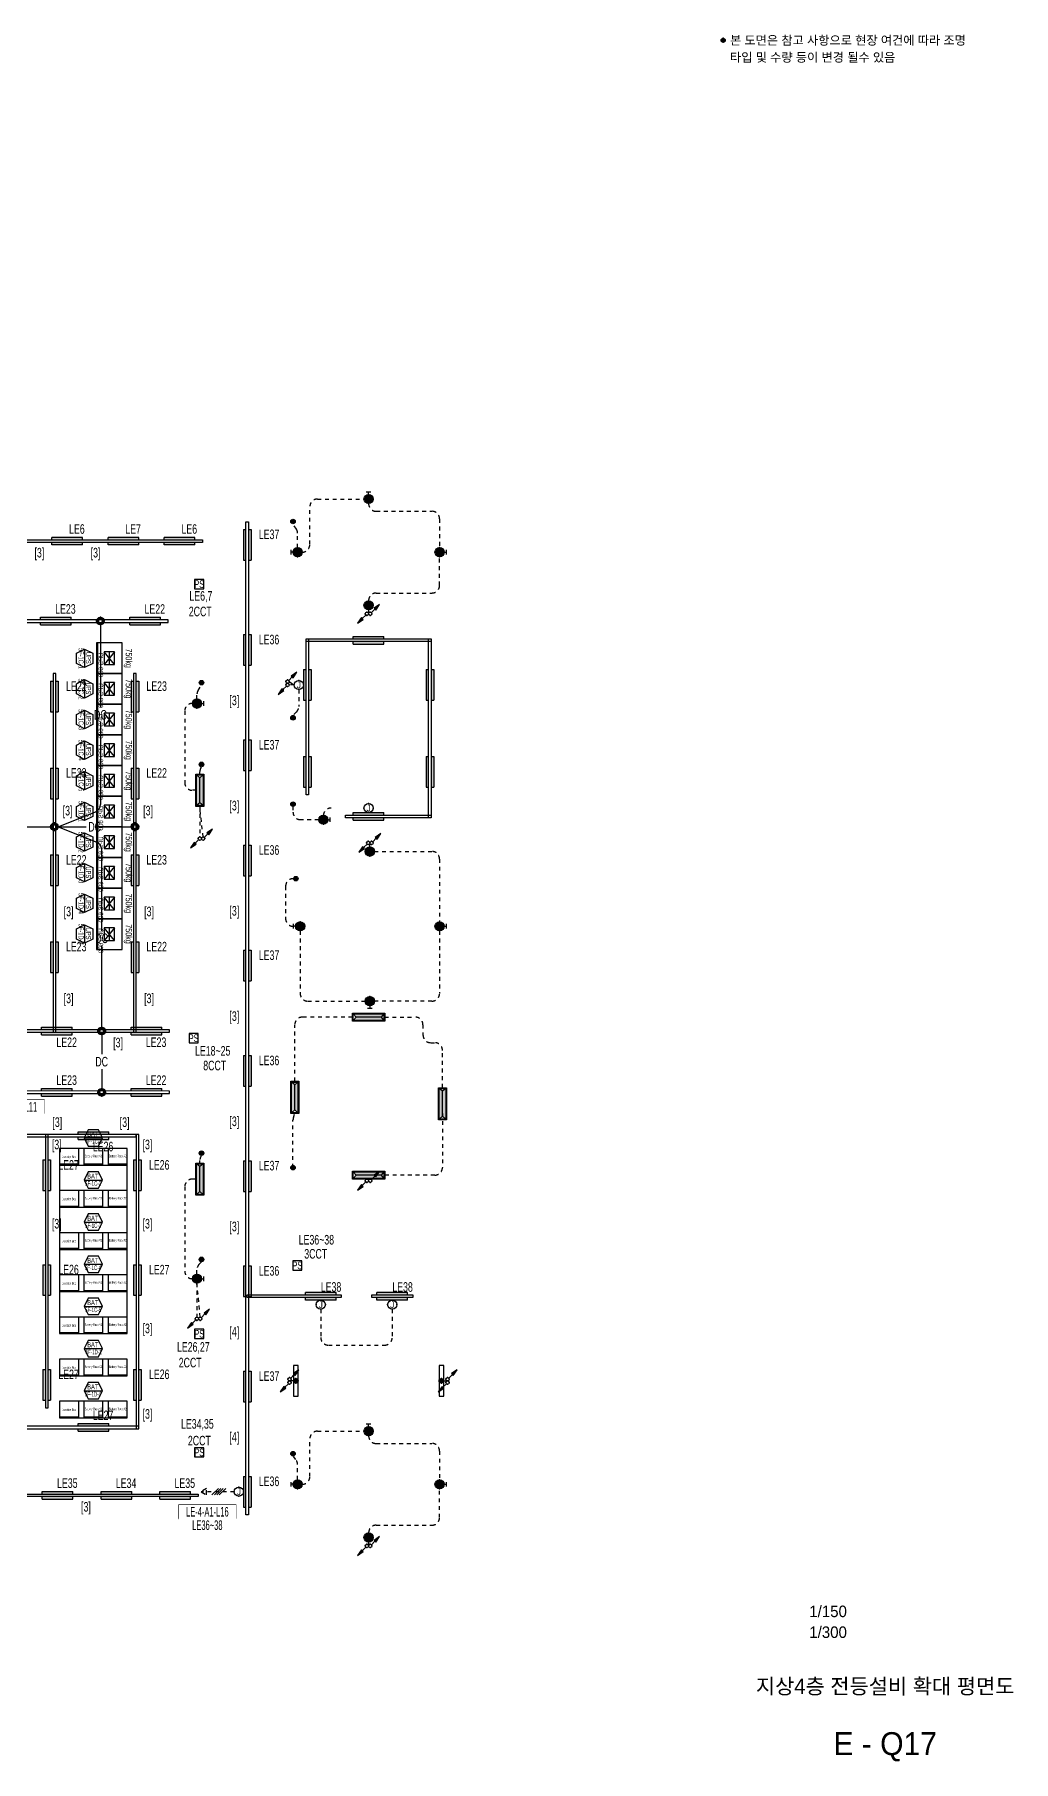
# Model space of a CAD drawing. Header units: millimetres. Extents: x 86947 to 500447, y -530175 to 1059536.
# Drawn here: x 335622 to 373947, y 373048 to 440668 of the extents above; entities that cross this region are included whole.
import ezdxf
from ezdxf.enums import TextEntityAlignment as Align

# ---------------------------------------------------------------- set-up
doc = ezdxf.new("R2010")
doc.units = ezdxf.units.MM
doc.header["$LTSCALE"] = 150
doc.set_wipeout_variables(frame=1)
doc.linetypes.add('D1', pattern=[3, 1, -1, 1])
for name, color, linetype in [('------01 Distribution Panel', 3, 'Continuous'), ('------03 Lighting Fixture', 3, 'Continuous'), ('------04 Lighting Switch', 2, 'Continuous'), ('------04 Number of Strands (가닥수)', 1, 'Continuous'), ('-----20 General Symbol', 3, 'Continuous'), ('-----23 Concealed or Exposed Wire', 4, 'D1'), ('-----25 Emergency Lighting Embeded Wire in Ceiling or Wall', 1, 'Continuous'), ('-----28 Race Way', 1, 'Continuous'), ('-----30 Text', 2, 'Continuous'), ('-----33 Equipment', 5, 'Continuous'), ('-----36 Dimension', 1, 'Continuous'), ('-----41 Drawing Title', 2, 'Continuous'), ('-----42 Drawing Number', 2, 'Continuous'), ('-----43 Drawing Scale', 3, 'Continuous')]:
    doc.layers.add(name, color=color, linetype=linetype)
doc.styles.add('ELEC', font='Dotum.ttf')

# ---------------------------------------------------------------- blocks, each defined once
blk = doc.blocks.new('A$C0b6403cb')
at = {"layer": '-----30 Text'}
h = blk.add_hatch(color=256, dxfattribs=at)
edge = h.paths.add_edge_path()
edge.add_arc((-26637, -5011), 160, 0, 360)
h = blk.add_hatch(color=256, dxfattribs=at)
edge = h.paths.add_edge_path()
edge.add_arc((-26637, -5011), 160, 0, 360)
blk.add_circle((-26637, -5011), 160, dxfattribs=at)
blk.add_circle((-26637, -5011), 160, dxfattribs=at)
for p in [(-26796, -5011), (-26796, -5011), (-26637, -4851), (-26637, -4851), (-26637, -5171), (-26637, -5171), (-26477, -5011), (-26477, -5011)]:
    blk.add_point(p, dxfattribs=at)
at = {"layer": '-----30 Text', "style": 'ELEC'}
for s, p in [('본 도면은 참고 사항으로 현장 여건에 따라 조명', (-26101, -5011)), ('타입 및 수량 등이 변경 될수 있음', (-26101, -6345))]:
    blk.add_text(s, height=700, dxfattribs=at).set_placement(p, align=Align.MIDDLE_LEFT)
blk = doc.blocks.new('A$C2e8f9a8b')
at = {"color": 0}
blk.add_line((30, 750), (30, 0), dxfattribs=at)
blk.add_lwpolyline([(650, 0), (0, 0), (0, 750), (650, 750)], close=True, dxfattribs=at)
blk = doc.blocks.new('UPS 600kV')
at = {"layer": '-----33 Equipment'}
for p, q in [((800, 850), (-402, 850)), ((-52, 199), (448, 601)), ((448, 199), (-52, 601)), ((-52, 400), (448, 400))]:
    blk.add_line(p, q, dxfattribs=at)
for points in [[(798, -100), (-402, -100), (-402, 900), (798, 900)], [(448, 601), (448, 199), (-52, 199), (-52, 601)]]:
    blk.add_lwpolyline(points, close=True, dxfattribs=at)
at = {"layer": '-----33 Equipment', "style": 'ELEC', "width": 0.85}
blk.add_text('UPS 600', height=178.2, dxfattribs=at).set_placement((-26, 731), align=Align.MIDDLE_LEFT)
blk = doc.blocks.new('전기실 장비배치')
at = {"layer": '-----33 Equipment', "elevation": 0}
for points in [[(162884, 498962), (162884, 498242), (162564, 498401), (162564, 498802), (162884, 498962), (163204, 498802), (163204, 498401), (162884, 498242)], [(162884, 497762), (162884, 497042), (162564, 497201), (162564, 497602), (162884, 497762), (163204, 497602), (163204, 497201), (162884, 497042)], [(162884, 496562), (162884, 495842), (162564, 496001), (162564, 496402), (162884, 496562), (163204, 496402), (163204, 496001), (162884, 495842)], [(162884, 495362), (162884, 494642), (162564, 494801), (162564, 495202), (162884, 495362), (163204, 495202), (163204, 494801), (162884, 494642)], [(162884, 494162), (162884, 493442), (162564, 493601), (162564, 494002), (162884, 494162), (163204, 494002), (163204, 493601), (162884, 493442)], [(162884, 492962), (162884, 492242), (162564, 492401), (162564, 492802), (162884, 492962), (163204, 492802), (163204, 492401), (162884, 492242)], [(162884, 491762), (162884, 491042), (162564, 491201), (162564, 491602), (162884, 491762), (163204, 491602), (163204, 491201), (162884, 491042)], [(162884, 490562), (162884, 489842), (162564, 490001), (162564, 490402), (162884, 490562), (163204, 490402), (163204, 490001), (162884, 489842)], [(162884, 489362), (162884, 488642), (162564, 488801), (162564, 489202), (162884, 489362), (163204, 489202), (163204, 488801), (162884, 488642)], [(162884, 488162), (162884, 487442), (162564, 487601), (162564, 488002), (162884, 488162), (163204, 488002), (163204, 487601), (162884, 487442)], [(162869, 479820), (163589, 479820), (163429, 480140), (163028, 480140), (162869, 479820), (163028, 479500), (163429, 479500), (163589, 479820)], [(164554, 472155), (164554, 479405), (161904, 479405), (161904, 472155), (164554, 472155)], [(162869, 478170), (163589, 478170), (163429, 478490), (163028, 478490), (162869, 478170), (163028, 477850), (163429, 477850), (163589, 478170)], [(162869, 476520), (163589, 476520), (163429, 476840), (163028, 476840), (162869, 476520), (163028, 476200), (163429, 476200), (163589, 476520)], [(162869, 474870), (163589, 474870), (163429, 475190), (163028, 475190), (162869, 474870), (163028, 474550), (163429, 474550), (163589, 474870)], [(162869, 473220), (163589, 473220), (163429, 473540), (163028, 473540), (162869, 473220), (163028, 472900), (163429, 472900), (163589, 473220)], [(162869, 471570), (163589, 471570), (163429, 471890), (163028, 471890), (162869, 471570), (163028, 471250), (163429, 471250), (163589, 471570)], [(162869, 469920), (163589, 469920), (163429, 470240), (163028, 470240), (162869, 469920), (163028, 469600), (163429, 469600), (163589, 469920)]]:
    blk.add_lwpolyline(points, dxfattribs=at)
for points in [[(161904, 479405), (161904, 478755), (164554, 478755), (164554, 479405)], [(161904, 477755), (161904, 477105), (164554, 477105), (164554, 477755)], [(161904, 476105), (161904, 475455), (164554, 475455), (164554, 476105)], [(161904, 474455), (161904, 473805), (164554, 473805), (164554, 474455)], [(161904, 472805), (161904, 472155), (164554, 472155), (164554, 472805)], [(161904, 471155), (161904, 470505), (164554, 470505), (164554, 471155)], [(161904, 469505), (161904, 468855), (164554, 468855), (164554, 469505)]]:
    blk.add_lwpolyline(points, close=True, dxfattribs=at)
at = {"layer": '-----33 Equipment', "xscale": -1}
for name, p, rotation in [('UPS 600kV', (164254, 498799, 0), 90), ('UPS 600kV', (164254, 497599, 0), 90), ('UPS 600kV', (164254, 496399, 0), 90), ('UPS 600kV', (164254, 495199, 0), 90), ('UPS 600kV', (164254, 493999, 0), 90), ('UPS 600kV', (164254, 492799, 0), 90), ('UPS 600kV', (164254, 491599, 0), 90), ('UPS 600kV', (164254, 490399, 0), 90), ('UPS 600kV', (164254, 489199, 0), 90), ('UPS 600kV', (164254, 487999, 0), 90), ('A$C2e8f9a8b', (161904, 478755, 0), 270), ('A$C2e8f9a8b', (162854, 478755, 0), 270), ('A$C2e8f9a8b', (163804, 478755, 0), 270), ('A$C2e8f9a8b', (161904, 477105, 0), 270), ('A$C2e8f9a8b', (162854, 477105, 0), 270), ('A$C2e8f9a8b', (163804, 477105, 0), 270), ('A$C2e8f9a8b', (161904, 475455, 0), 270), ('A$C2e8f9a8b', (162854, 475455, 0), 270), ('A$C2e8f9a8b', (163804, 475455, 0), 270), ('A$C2e8f9a8b', (161904, 473805, 0), 270), ('A$C2e8f9a8b', (162854, 473805, 0), 270), ('A$C2e8f9a8b', (163804, 473805, 0), 270), ('A$C2e8f9a8b', (161904, 472155), 270), ('A$C2e8f9a8b', (162854, 472155), 270), ('A$C2e8f9a8b', (163804, 472155), 270), ('A$C2e8f9a8b', (161904, 470505), 270), ('A$C2e8f9a8b', (162854, 470505), 270), ('A$C2e8f9a8b', (163804, 470505), 270), ('A$C2e8f9a8b', (161904, 468855), 270), ('A$C2e8f9a8b', (162854, 468855), 270), ('A$C2e8f9a8b', (163804, 468855), 270)]:
    blk.add_blockref(name, p, dxfattribs=dict(at, rotation=rotation))
at = {"layer": '-----33 Equipment', "style": 'ELEC', "width": 0.7}
for s, p in [('5F-1C-1', (162750, 498597, 0)), ('UPS', (163035, 498618, 0)), ('5F-1C-2', (162750, 497397, 0)), ('UPS', (163035, 497418, 0)), ('5F-1C-3', (162750, 496197, 0)), ('UPS', (163035, 496218, 0)), ('5F-1C-4', (162750, 494997, 0)), ('UPS', (163035, 495018, 0)), ('5F-1C-5', (162750, 493797, 0)), ('UPS', (163035, 493818, 0)), ('5F-1D-1', (162750, 492597, 0)), ('UPS', (163035, 492618, 0)), ('5F-1D-2', (162750, 491397, 0)), ('UPS', (163035, 491418, 0)), ('5F-1D-3', (162750, 490197, 0)), ('UPS', (163035, 490218, 0)), ('5F-1D-4', (162750, 488997, 0)), ('UPS', (163035, 489018, 0)), ('5F-1D-5', (162750, 487797, 0)), ('UPS', (163035, 487818, 0))]:
    blk.add_text(s, height=200, rotation=270, dxfattribs=at).set_placement(p, align=Align.MIDDLE_CENTER)
for p in [(164585, 498602, 0), (164585, 497402, 0), (164585, 496202, 0), (164585, 495002, 0), (164585, 493802, 0), (164585, 492602, 0), (164585, 491402, 0), (164585, 490202, 0), (164585, 489002, 0), (164585, 487802, 0)]:
    blk.add_text('750kg', height=250, rotation=270, dxfattribs=at).set_placement(p, align=Align.MIDDLE)
at = {"layer": '-----33 Equipment', "style": 'ELEC'}
for s, height, width, p in [('5F-1C-1', 180, 0.6, (163240, 479687, 0)), ('BAT', 200, 0.7, (163205, 479971, 0)), ('Junction Box', 100, 0.6, (162279, 479077, 0)), ('Battery Rack #1', 100, 0.6, (163229, 479108, 0)), ('Battery Rack #2', 100, 0.6, (164179, 479108, 0)), ('5F-1C-2', 180, 0.6, (163219, 478037, 0)), ('BAT', 200, 0.7, (163205, 478321, 0)), ('Junction Box', 100, 0.6, (162279, 477427, 0)), ('Battery Rack #1', 100, 0.6, (163229, 477458, 0)), ('Battery Rack #2', 100, 0.6, (164179, 477458, 0)), ('BAT', 200, 0.7, (163205, 476671, 0)), ('5F-1C-3', 180, 0.6, (163221, 476387, 0)), ('Junction Box', 100, 0.6, (162279, 475777, 0)), ('Battery Rack #1', 100, 0.6, (163229, 475808, 0)), ('Battery Rack #2', 100, 0.6, (164179, 475808, 0)), ('5F-1C-4', 180, 0.6, (163215, 474737, 0)), ('BAT', 200, 0.7, (163205, 475021, 0)), ('Junction Box', 100, 0.6, (162279, 474127, 0)), ('Battery Rack #1', 100, 0.6, (163229, 474158, 0)), ('Battery Rack #2', 100, 0.6, (164179, 474158, 0)), ('BAT', 200, 0.7, (163205, 473371)), ('5F-1C-5', 180, 0.6, (163220, 473087)), ('Junction Box', 100, 0.6, (162279, 472477)), ('Battery Rack #1', 100, 0.6, (163229, 472508)), ('Battery Rack #2', 100, 0.6, (164179, 472508)), ('5F-1D-1', 180, 0.6, (163240, 471437)), ('BAT', 200, 0.7, (163205, 471721)), ('Junction Box', 100, 0.6, (162279, 470827)), ('Battery Rack #1', 100, 0.6, (163229, 470858)), ('Battery Rack #2', 100, 0.6, (164179, 470858)), ('BAT', 200, 0.7, (163205, 470071)), ('5F-1D-4', 180, 0.6, (163215, 469787)), ('Junction Box', 100, 0.6, (162279, 469177)), ('Battery Rack #1', 100, 0.6, (163229, 469208)), ('Battery Rack #2', 100, 0.6, (164179, 469208))]:
    blk.add_text(s, height=height, dxfattribs=dict(at, width=width)).set_placement(p, align=Align.MIDDLE_CENTER)
blk = doc.blocks.new('E17')
h = blk.add_hatch(color=256)
h.paths.add_polyline_path([(600, 100), (-600, 100), (-600, 0), (600, 0)])
h.paths.add_polyline_path([(600, -100), (-600, -100), (-600, -200), (600, -200)])
for p, q in [((-600, 100), (600, 100)), ((-600, 100), (-600, 0)), ((600, 100), (600, 0)), ((600, 100), (600, 0)), ((-600, -100), (-600, -200)), ((-600, -200), (600, -200)), ((600, -100), (600, -200))]:
    blk.add_line(p, q)
blk = doc.blocks.new('D01')
at = {"linetype": 'Continuous'}
blk.add_circle((0, 0), 150, dxfattribs=at)
for p in [(-150, 0), (0, 150), (150, 0), (0, -150)]:
    blk.add_point(p)
blk = doc.blocks.new('E01')
h = blk.add_hatch(color=256)
edge = h.paths.add_edge_path(flags=17)
edge.add_arc((0, 0), 75, 0, 360)
edge = h.paths.add_edge_path()
edge.add_arc((0, 0), 150, 0, 360)
blk.add_blockref('D01', (0, 0))
at = {"xscale": 0.5, "yscale": 0.5, "zscale": 0.5}
blk.add_blockref('D01', (0, 0), dxfattribs=at)
blk = doc.blocks.new('*U16')
blk.add_lwpolyline([(150, 0), (-150, 0), (-150, -300), (150, -300)], close=True)
at = {"style": 'ELEC', "width": 0.6}
blk.add_text('PS', height=250, dxfattribs=at).set_placement((0, -150), align=Align.MIDDLE)
blk = doc.blocks.new('*U13')
h = blk.add_hatch(color=256)
edge = h.paths.add_edge_path()
edge.add_arc((0, -75), 75, 0, 360)
blk.add_circle((0, -75), 75)
blk = doc.blocks.new('벽부 비상등')
h = blk.add_hatch(color=0)
h.dxf.hatch_style = 1
h.paths.add_polyline_path([(0, 488), (-128, 600), (-128, -600), (0, -488)])
h = blk.add_hatch(color=0)
h.dxf.hatch_style = 1
h.paths.add_polyline_path([(128, 600), (0, 488), (0, -488), (128, -600)])
at = {"color": 1}
for p, q in [((-128, 600), (0, 488)), ((0, 488), (128, 600)), ((0, -488), (0, 488)), ((-128, -600), (0, -488)), ((0, -488), (128, -600))]:
    blk.add_line(p, q, dxfattribs=at)
blk.add_lwpolyline([(158, -630), (158, 630), (-158, 630), (-158, -630)], close=True)
blk.add_lwpolyline([(128, -600), (128, 600), (-128, 600), (-128, -600)], close=True, dxfattribs=at)
blk = doc.blocks.new('D06')
for p, q in [((-75, 0), (0, 0)), ((0, -75), (0, 75))]:
    blk.add_line(p, q)
at = {"linetype": 'Continuous'}
blk.add_circle((-225, 0), 150, dxfattribs=at)
for p in [(-375, 0), (-225, 150), (-75, 0), (-225, -150)]:
    blk.add_point(p)
blk = doc.blocks.new('E06')
blk.add_hatch(color=256).paths.add_polyline_path([(-75, 0, 1), (-375, 0, 1)])
blk.add_blockref('D06', (0, 0))
blk = doc.blocks.new('O01')
blk.add_hatch(color=256).paths.add_polyline_path([(-149, -218), (-218, -149), (-368, -368)])
blk.add_line((-46, -46), (-184, -184))
blk.add_lwpolyline([(-368, -368), (-149, -218), (-218, -149), (-368, -368)])
blk.add_circle((0, 0), 65)
for p in [(-65, 0), (-65, 0), (0, 65), (0, 65), (65, 0), (65, 0), (0, -65), (0, -65)]:
    blk.add_point(p)
blk = doc.blocks.new('O07')
blk.add_lwpolyline([(0, -100), (173, 0), (0, 100)], close=True)
blk = doc.blocks.new('O04')
blk.add_circle((0, 0), 150)
for p in [(-150, 0), (0, 150), (150, 0), (0, -150)]:
    blk.add_point(p)
at = {"style": 'ELEC'}
blk.add_text('J', height=214, dxfattribs=at).set_placement((0, 0), align=Align.MIDDLE)
blk = doc.blocks.new('*U48')
at = {"color": 0}
for p, q in [((-226, -106), (-14, 106)), ((-146, -106), (66, 106)), ((-66, -106), (146, 106)), ((14, -106), (226, 106))]:
    blk.add_line(p, q, dxfattribs=at)
blk = doc.blocks.new('D12')
at = {"linetype": 'Continuous'}
blk.add_lwpolyline([(600, -90), (600, 90), (-600, 90), (-600, -90)], close=True, dxfattribs=at)
blk.add_circle((0, 0), 90, dxfattribs=at)
for p in [(-90, 0), (0, 90), (90, 0), (0, -90)]:
    blk.add_point(p)
blk = doc.blocks.new('E13')
at = {"layer": '------03 Lighting Fixture'}
blk.add_hatch(color=256, dxfattribs=at).paths.add_polyline_path([(-90, 180, 1), (90, 180, 1)])
for p, q in [((90, 0), (-90, 0)), ((0, 90), (0, 0))]:
    blk.add_line(p, q, dxfattribs=at)
blk.add_blockref('D12', (0, 180), dxfattribs=at)

msp = doc.modelspace()

# ---------------------------------------------------------------- linework, layer by layer
at = {"layer": '------01 Distribution Panel', "color": 1, "elevation": 0}
for points in [[(333762, 398420), (336017, 398420), (336017, 398945), (333762, 398945)], [(341261, 382564), (343516, 382564), (343516, 383089), (341261, 383089)]]:
    msp.add_lwpolyline(points, close=True, dxfattribs=at)
at = {"layer": '-----23 Concealed or Exposed Wire'}
for p, q in [((341500, 414175), (341500, 411375)), ((341935, 411075), (341800, 411075)), ((345740, 410442), (345740, 410225)), ((346750, 409925), (346040, 409925)), ((346930, 409925), (346930, 410080)), ((345808, 399680), (345808, 401892)), ((348070, 402192), (346108, 402192)), ((349330, 402192), (350530, 402192)), ((350830, 401892), (350830, 401492)), ((351130, 401192), (351293, 401192)), ((351593, 399430), (351593, 400892)), ((346827, 390755), (346827, 389650)), ((349627, 390755), (349627, 389650)), ((347127, 389350), (349327, 389350))]:
    msp.add_line(p, q, dxfattribs=at)
at = {"layer": '-----23 Concealed or Exposed Wire', "elevation": 0}
for points in [[(346100, 420400, 0.414214), (346400, 420700), (346400, 422180, -0.414214), (346700, 422480), (348520, 422480)], [(348700, 422300, 0.414214), (349000, 422000), (351180, 422000, -0.414214), (351480, 421700), (351480, 420580)], [(345920, 420580), (345920, 421141, 0.143386), (345873, 421303), (345740, 421510)], [(348700, 418500, -0.414214), (349000, 418800), (351180, 418800, 0.414214), (351480, 419100), (351480, 420220)], [(341980, 414655), (341980, 414828, -0.141893), (342026, 414989), (342160, 415200)], [(345970, 415020), (345970, 414361, -0.197487), (345883, 414150), (345740, 414005)], [(342093, 411705), (342093, 411804, -0.134172), (342134, 411956), (342160, 412000)], [(348930, 408680), (351180, 408680, -0.414214), (351480, 408380), (351480, 405930)], [(345762, 407615), (345750, 407615, 0.414214), (345450, 407315), (345450, 406050, 0.414214), (345750, 405750)], [(346020, 405570), (346020, 403120, 0.414214), (346320, 402820), (348570, 402820)], [(351480, 405570), (351480, 403120, -0.414214), (351180, 402820), (348930, 402820)], [(345740, 396300), (345740, 398163, -0.077895), (345754, 398255), (345808, 398420)], [(351593, 398420), (351593, 396307, -0.414214), (351293, 396007), (349330, 396007)], [(342093, 396480), (342093, 396583, -0.150684), (342145, 396752), (342160, 396775)], [(341935, 395850), (341800, 395850, 0.414214), (341500, 395550), (341500, 392250, 0.414214), (341800, 391950)], [(341980, 392130), (341980, 392306, -0.193153), (342063, 392514), (342160, 392615)], [(346100, 383900, 0.414214), (346400, 384200), (346400, 385680, -0.414214), (346700, 385980), (348520, 385980)], [(348700, 385800, 0.414214), (349000, 385500), (351180, 385500, -0.414214), (351480, 385200), (351480, 384080)], [(345920, 384080), (345920, 384678, 0.169198), (345855, 384865), (345740, 385010)], [(348700, 382000, -0.414214), (349000, 382300), (351180, 382300, 0.414214), (351480, 382600), (351480, 383720)]]:
    msp.add_lwpolyline(points, format="xyb", dxfattribs=at)
for points in [[(345591, 415330), (345790, 415200), (345591, 415200)], [(342222, 409250), (342093, 410445), (342093, 410445), (342093, 409250)], [(342110, 390450), (341980, 391770), (341980, 391770), (341980, 390450)], [(343440, 383610), (342140, 383610)]]:
    msp.add_lwpolyline(points, dxfattribs=at)
at = {"layer": '-----23 Concealed or Exposed Wire'}
for centre, start, end in [((341800, 414175), 90, 180), ((341800, 411375), 180, 270), ((346040, 410225), 180, 270), ((347230, 410080), 90, 180), ((346108, 401892), 90, 180), ((350530, 401892), 0, 90), ((351130, 401492), 180, 270), ((351293, 400892), 0, 90), ((347127, 389650), 180, 270), ((349327, 389650), 270, 0)]:
    msp.add_arc(centre, 300, start, end, dxfattribs=at)
at = {"layer": '-----25 Emergency Lighting Embeded Wire in Ceiling or Wall'}
for p, q in [((338200, 417549), (338200, 414322)), ((338200, 413741), (338200, 410514)), ((336550, 409647), (338012, 410236)), ((334547, 409647), (336250, 409647)), ((336550, 409647), (337642, 409647)), ((336550, 409647), (338062, 409038)), ((338322, 409647), (339400, 409647)), ((338250, 405571), (338250, 408760)), ((338250, 401800), (338250, 404989)), ((338250, 401500), (338250, 400741)), ((338250, 400159), (338250, 399400))]:
    msp.add_line(p, q, dxfattribs=at)
for centre, start, end in [((337900, 410514), 291.93986, 0), ((337950, 408760), 0, 68.06014)]:
    msp.add_arc(centre, 300, start, end, dxfattribs=at)
at = {"layer": '-----28 Race Way', "elevation": 0}
for points in [[(344000, 421590), (344000, 382710), (343900, 382710), (343900, 421590)], [(342200, 420780), (309600, 420780), (309600, 420880), (342200, 420880)], [(332050, 417749), (332050, 417649), (340850, 417649), (340850, 417749)], [(346250, 417000), (346350, 417000), (346350, 410900), (346250, 410900)], [(351150, 417000), (351150, 416900), (346250, 416900), (346250, 417000)], [(351050, 417000), (351150, 417000), (351150, 410000), (351050, 410000)], [(336450, 415647), (336350, 415647), (336350, 401600), (336450, 401600)], [(339600, 415647), (339500, 415647), (339500, 401600), (339600, 401600)], [(351150, 410100), (351150, 410000), (347800, 410000), (347800, 410100)], [(332050, 401700), (332050, 401600), (340900, 401600), (340900, 401700)], [(310600, 399301), (310600, 399201), (340900, 399200), (340900, 399300)], [(328950, 397600), (328950, 397500), (339600, 397500), (339600, 397600)], [(336050, 386900), (336150, 386900), (336150, 397600), (336050, 397600)], [(339600, 386075), (339700, 386075), (339700, 397600), (339600, 397600)], [(343950, 391315), (347627, 391315), (347627, 391215), (343950, 391215)], [(348827, 391315), (350427, 391315), (350427, 391215), (348827, 391215)], [(332400, 386175), (332400, 386075), (339700, 386075), (339700, 386175)], [(342025, 383420), (328725, 383420), (328725, 383520), (342025, 383520)]]:
    msp.add_lwpolyline(points, close=True, dxfattribs=at)

# ---------------------------------------------------------------- block references
at = {"layer": '------03 Lighting Fixture', "xscale": 1.2, "yscale": 1.2, "zscale": 1.2}
for p, rotation in [((348700, 422750), 90), ((345650, 420400), 180), ((348700, 418050), 270), ((348750, 408950), 90), ((345750, 405750), 180), ((348750, 402550), 270), ((348700, 386250), 90), ((345650, 383900), 180), ((348700, 381550), 270)]:
    msp.add_blockref('E06', p, dxfattribs=dict(at, rotation=rotation))
at = {"layer": '------03 Lighting Fixture', "color": 3, "xscale": -1}
for p, rotation in [((343900, 420690), 90), ((336450, 417649), 180), ((339950, 417649), 180), ((343900, 416570), 90), ((348700, 416900), 180), ((336350, 414747), 90), ((339500, 414747), 90), ((346250, 415200), 90), ((351050, 415200), 90), ((343900, 412450), 90), ((336350, 411347), 90), ((339500, 411347), 90), ((346250, 411800), 90), ((351050, 411800), 90), ((348700, 410000), 180), ((336350, 407947), 90), ((339500, 407947), 90), ((343900, 408330), 90), ((336350, 404547), 90), ((339500, 404547), 90), ((343900, 404210), 90), ((336500, 401600), 180), ((340000, 401600), 180), ((343900, 400090), 90), ((336500, 399200), 180), ((340000, 399200), 180), ((337925, 397500), 180), ((336050, 396000), 90), ((339600, 396000), 90), ((343900, 395970), 90), ((336050, 391900), 90), ((339600, 391900), 90), ((343900, 391850), 90), ((336050, 387800), 90), ((339600, 387800), 90), ((343900, 387730), 90), ((337925, 386075), 180), ((343900, 383610), 90), ((336525, 383420), 180), ((338825, 383420), 180), ((341125, 383420), 180)]:
    msp.add_blockref('E17', p, dxfattribs=dict(at, rotation=rotation))
at = {"layer": '------03 Lighting Fixture', "color": 3}
for p, rotation in [((336900, 420780), 180.0000000000018), ((339100, 420780), 180.0000000000018), ((341300, 420780), 180.0000000000018), ((346827, 391215), 180), ((349627, 391215), 180)]:
    msp.add_blockref('E17', p, dxfattribs=dict(at, rotation=rotation))
at = {"layer": '------03 Lighting Fixture', "xscale": 1.2, "yscale": 1.2, "zscale": 1.2}
for p in [(351750, 420400), (342250, 414475), (347200, 409925), (351750, 405750), (342250, 391950), (351750, 383900)]:
    msp.add_blockref('E06', p, dxfattribs=at)
at = {"layer": '------03 Lighting Fixture'}
for p in [(338200, 417699), (336400, 409647), (339550, 409647), (338250, 401650), (338250, 399250)]:
    msp.add_blockref('E01', p, dxfattribs=at)
at = {"layer": '------03 Lighting Fixture', "xscale": -1}
for p in [(342093, 411075), (345808, 399050), (351593, 398800), (342093, 395850)]:
    msp.add_blockref('벽부 비상등', p, dxfattribs=at)
at = {"layer": '------03 Lighting Fixture', "xscale": -1, "rotation": 90}
for p in [(348700, 402192), (348700, 396007)]:
    msp.add_blockref('벽부 비상등', p, dxfattribs=at)
at = {"layer": '------03 Lighting Fixture'}
for p, rotation in [((345670, 387950), 270), ((351730, 387950), 89.99999999999999)]:
    msp.add_blockref('E13', p, dxfattribs=dict(at, rotation=rotation))
at = {"layer": '------04 Lighting Switch', "xscale": 1.2, "yscale": 1.2, "zscale": 1.2}
for p, rotation in [((345650, 421600), 89.99999999999999), ((342250, 415290), 270), ((345650, 413915), 89.99999999999999), ((342250, 412090), 270), ((345650, 410532), 89.99999999999999), ((345762, 407615), 89.99999999999999), ((342250, 396865), 270), ((345650, 396300), 89.99999999999999), ((342250, 392705), 270), ((345650, 385100), 89.99999999999999)]:
    msp.add_blockref('*U13', p, dxfattribs=dict(at, rotation=rotation))
for p in [(342070, 419330), (341850, 401550), (345912, 392650), (342070, 389975), (342070, 385330)]:
    msp.add_blockref('*U16', p, dxfattribs=at)
at = {"layer": '------04 Number of Strands (가닥수)', "xscale": 1.2, "yscale": 1.2, "zscale": 1.2}
msp.add_blockref('*U48', (342838, 383610), dxfattribs=at)
at = {"layer": '-----20 General Symbol'}
for p in [(348635, 417985), (345526, 415200), (342093, 409185), (348685, 409015), (348635, 395785), (341980, 390385), (345605, 387885), (351795, 387885), (348635, 381485)]:
    msp.add_blockref('O01', p, dxfattribs=at)
at = {"layer": '-----20 General Symbol', "rotation": 180}
for p in [(348765, 417985), (345526, 415330), (342222, 409185), (348815, 409015), (348765, 395785), (342110, 390385), (345605, 388015), (351795, 388015), (348765, 381485)]:
    msp.add_blockref('O01', p, dxfattribs=at)
at = {"layer": '-----20 General Symbol', "xscale": 1.2, "yscale": 1.2, "zscale": 1.2}
for p in [(345970, 415200), (348700, 410380), (346827, 390935), (349627, 390935), (343620, 383610)]:
    msp.add_blockref('O04', p, dxfattribs=at)
at = {"layer": '-----23 Concealed or Exposed Wire', "xscale": 1.199999999953434, "yscale": 1.199999999953434, "zscale": 1.199999999953434, "rotation": 180}
msp.add_blockref('O07', (342348, 383610), dxfattribs=at)
at = {"layer": '-----36 Dimension'}
msp.add_blockref('전기실 장비배치', (174696, -82355), dxfattribs=at)
at = {"xscale": 0.5, "yscale": 0.5, "zscale": 0.5}
msp.add_blockref('A$C0b6403cb', (375900, 442950), dxfattribs=at)

# ---------------------------------------------------------------- texts
at = {"layer": '------04 Lighting Switch', "style": 'ELEC', "width": 0.7}
for s, p in [('LE6', (337280, 421307)), ('LE7', (339480, 421307)), ('LE6', (341680, 421307)), ('LE37', (344803, 421098)), ('LE6,7', (342134, 418654)), ('LE23', (336830, 418176)), ('LE22', (340330, 418176)), ('2CCT', (342109, 418078)), ('LE36', (344803, 416978)), ('LE22', (337254, 415155)), ('LE23', (340403, 415155)), ('LE37', (344803, 412858)), ('LE23', (337254, 411755)), ('LE22', (340403, 411755)), ('LE22', (337254, 408355)), ('LE23', (340403, 408355)), ('LE36', (344803, 408738)), ('LE23', (337254, 404955)), ('LE22', (340403, 404955)), ('LE37', (344803, 404618)), ('LE22', (336880, 401210)), ('LE23', (340380, 401210)), ('LE18~25', (342598, 400874)), ('8CCT', (342676, 400299)), ('LE36', (344803, 400498)), ('LE23', (336880, 399727)), ('LE22', (340380, 399727)), ('LE26', (338305, 397127)), ('LE27', (336953, 396408)), ('LE26', (340503, 396408)), ('LE37', (344803, 396378)), ('LE36~38', (346656, 393477)), ('3CCT', (346631, 392926)), ('LE26', (336953, 392308)), ('LE27', (340503, 392308)), ('LE36', (344803, 392258)), ('LE38', (347230, 391627)), ('LE38', (350030, 391627)), ('LE26,27', (341838, 389247, 0)), ('2CCT', (341716, 388666, 0)), ('LE27', (336953, 388208)), ('LE26', (340503, 388208)), ('LE37', (344803, 388138)), ('LE27', (338305, 386602)), ('LE34,35', (341997, 386233)), ('2CCT', (342074, 385611)), ('LE35', (336905, 383947)), ('LE34', (339205, 383947)), ('LE35', (341505, 383947)), ('LE36', (344803, 384018))]:
    msp.add_text(s, height=375, dxfattribs=at).set_placement(p, align=Align.MIDDLE)
at = {"layer": '-----25 Emergency Lighting Embeded Wire in Ceiling or Wall', "style": 'ELEC', "width": 0.7}
for p in [(338200, 414032), (337975, 409647), (338250, 405280), (338250, 400450)]:
    msp.add_text('DC', height=375, dxfattribs=at).set_placement(p, align=Align.MIDDLE)
at = {"layer": '-----28 Race Way', "style": 'ELEC', "width": 0.7}
for s, p in [('[3]', (335811, 420333)), ('[3]', (338011, 420333)), ('[3]', (343444, 414548)), ('[3]', (336915, 410232)), ('[3]', (340065, 410232)), ('[3]', (343444, 410428)), ('[3]', (343444, 406308)), ('[3]', (343444, 402188)), ('[3]', (338891, 401149)), ('[3]', (339149, 398033)), ('[3]', (343444, 398068)), ('[3]', (336492, 397159)), ('[3]', (340042, 397159)), ('[3]', (336492, 394058)), ('[3]', (340042, 394058)), ('[3]', (343444, 393948)), ('[3]', (340042, 389958)), ('[4]', (343444, 389828)), ('[3]', (340042, 386610)), ('[4]', (343444, 385708)), ('[3]', (337636, 382973))]:
    msp.add_text(s, height=375, dxfattribs=at).set_placement(p, align=Align.MIDDLE)
for p in [(336955, 406280), (340105, 406280), (336955, 402880), (340105, 402880)]:
    msp.add_text('[3]', height=375, rotation=359.99985, dxfattribs=at).set_placement(p, align=Align.MIDDLE)
at = {"layer": '-----41 Drawing Title', "style": 'ELEC'}
msp.add_text('지상4층 전등설비 확대 평면도', height=600, dxfattribs=at).set_placement((368925, 375995), align=Align.MIDDLE_CENTER)
at = {"layer": '-----42 Drawing Number', "style": 'ELEC'}
msp.add_text('E - Q17', height=900, dxfattribs=at).set_placement((368925, 373745), align=Align.MIDDLE_CENTER)
at = {"layer": '-----43 Drawing Scale', "style": 'ELEC'}
for s, p in [('1/150', (366690, 378925)), ('1/300', (366690, 378110))]:
    msp.add_text(s, height=450, dxfattribs=at).set_placement(p, align=Align.MIDDLE_CENTER)

# ---------------------------------------------------------------- next in the draw order: wipeouts: each hides what was drawn before it
at = {"color": 1}
for points in [[(333762, 398420), (336017, 398420), (336017, 398945), (333762, 398945)], [(341261, 382564), (343516, 382564), (343516, 383089), (341261, 383089)]]:
    msp.add_wipeout(points, dxfattribs=at)

# ---------------------------------------------------------------- next in the draw order: wipeouts: each hides what was drawn before it
for points in [[(333762, 397895), (336017, 397895), (336017, 398420), (333762, 398420)], [(341261, 382039), (343516, 382039), (343516, 382564), (341261, 382564)]]:
    msp.add_wipeout(points, dxfattribs=at)

# ---------------------------------------------------------------- next in the draw order: texts
at = {"layer": '-----28 Race Way', "style": 'ELEC', "width": 0.7}
msp.add_text('[3]', height=375, dxfattribs=at).set_placement((336513, 398033), align=Align.MIDDLE)
at = {"style": 'ELEC', "width": 0.6}
for s, p in [('LE-4-A1-L11', (334889, 398683)), ('LE-4-A1-L16', (342388, 382826)), ('LE36~38', (342388, 382301))]:
    msp.add_text(s, height=375, dxfattribs=at).set_placement(p, align=Align.MIDDLE_CENTER)

doc.saveas('drawing.dxf')
